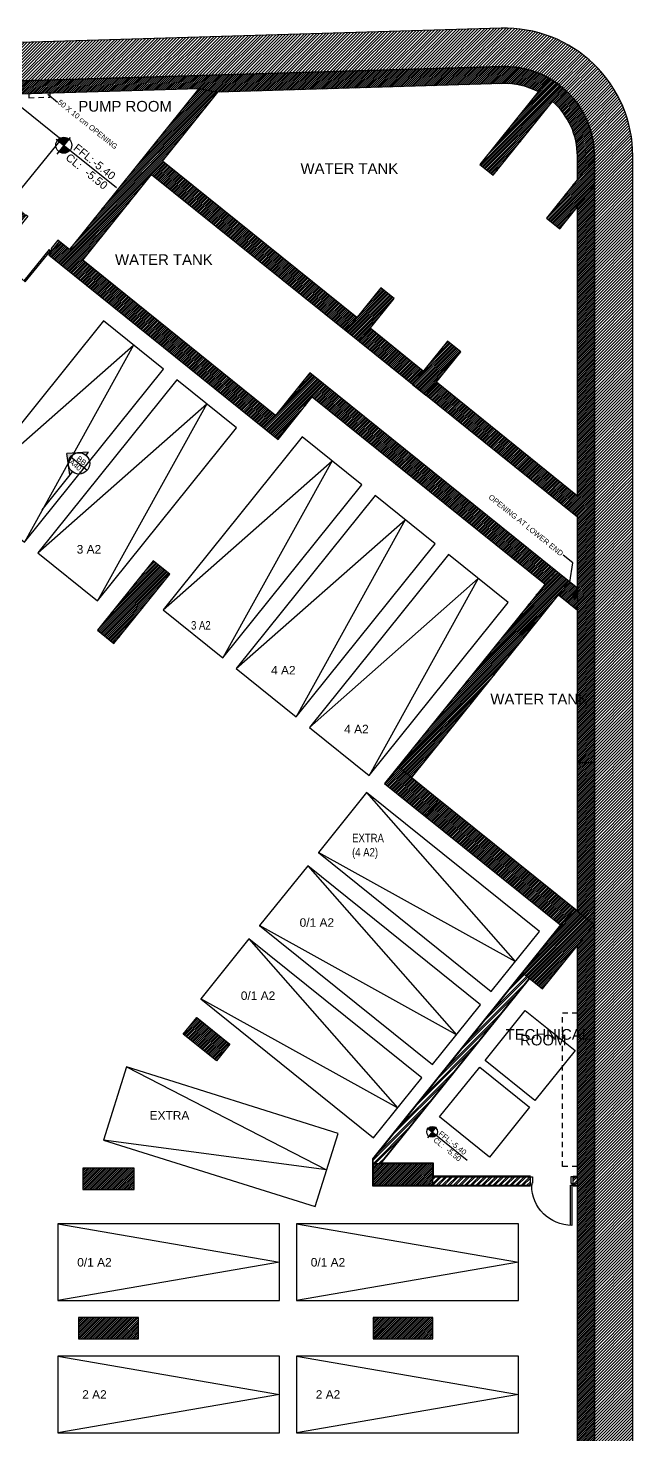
# Model space of a CAD drawing. Header units: inches. Extents: x -0.9 to 43, y -5.5 to 58.5.
# Drawn here: x 27.73 to 41.91, y 25.49 to 58.45 of the extents above; entities that cross this region are included whole.
import ezdxf
from ezdxf.enums import TextEntityAlignment as Align

# ---------------------------------------------------------------- set-up
doc = ezdxf.new("R2010")
doc.units = ezdxf.units.IN
doc.header["$MEASUREMENT"] = 0
doc.linetypes.add('HIDDEN2', pattern=[0.1875, 0.125, -0.0625])
doc.linetypes.add('S-BASEMENT 3$0$HIDDEN2', pattern=[0.1875, 0.125, -0.0625])
doc.layers.get('0').update_dxf_attribs({"linetype": 'CONTINUOUS'})
for name, color, linetype in [('A-ANNO-LEVL', 3, 'CONTINUOUS'), ('A-ANNO-SECT-TAG', 7, 'CONTINUOUS'), ('A-ANNO-TX-50', 3, 'CONTINUOUS'), ('A-AREAS', 6, 'CONTINUOUS'), ('A-FURNITURE', 30, 'CONTINUOUS'), ('A-HATCH-CONC', 8, 'CONTINUOUS'), ('A-HATCH-WALL', 8, 'CONTINUOUS'), ('A-NOMENCLATURE', 3, 'CONTINUOUS'), ('A-PARK-TXT', 3, 'CONTINUOUS'), ('A-PLASTER', 8, 'CONTINUOUS'), ('A-PORTE', 1, 'CONTINUOUS'), ('A-PROJ1H', 9, 'HIDDEN2'), ('A-SHAFT-UP', 8, 'HIDDEN2'), ('A-WALL', 4, 'CONTINUOUS'), ('Parcelle$0$N-PLOT', 5, 'CONTINUOUS'), ('S-BASEMENT 3$0$A-SHAFT-UP', 8, 'S-BASEMENT 3$0$HIDDEN2'), ('S-BASEMENT 3$0$A-STR-BASEMENT 3', 2, 'CONTINUOUS'), ('S-BASEMENT 3$0$N-PLOT', 5, 'CONTINUOUS')]:
    doc.layers.add(name, color=color, linetype=linetype)
doc.styles.add('A100-STEXT', font='ARIAL.TTF', dxfattribs={"height": 0.25})
doc.styles.add('A50-STEXT', font='ARIAL.TTF', dxfattribs={"height": 0.125})
doc.styles.add('Arial', font='ARIAL.TTF', dxfattribs={"width": 0.8})
doc.styles.add('BLOCK', font='ARIAL.TTF', dxfattribs={"width": 0.8, "height": 0.25})
pattern_1 = [(45, (-338376.546732, -23743.371716), (-0.022097086912, 0.022097086912), [])]
pattern_2 = [(45, (-338376.54673, -23743.371716), (-0.035355339059, 0.035355339059), [])]

# ---------------------------------------------------------------- blocks, each defined once
blk = doc.blocks.new('P100E30G')
for p, q in [((0.03, 1.24), (0.03, 0.3)), ((0.07, 0.3), (0.07, 1.24)), ((0.03, 0.3), (0, 0.3)), ((0, 0.3), (0, 0)), ((0, 0), (0.05, 0)), ((0.03, 0.3), (0.07, 0.3)), ((0.03, 0.25), (0.03, 0.3)), ((0.05, 0.25), (0.03, 0.25)), ((0.05, 0), (0.05, 0.25)), ((0.95, 0), (0.95, 0.25)), ((0.95, 0.25), (0.97, 0.25)), ((1, 0), (0.95, 0)), ((0.97, 0.3), (1, 0.3)), ((0.97, 0.25), (0.97, 0.3)), ((1, 0.3), (1, 0))]:
    blk.add_line(p, q)
blk.add_arc((0.03, 0.3), 0.94, 0, 90)
blk = doc.blocks.new('P100E23G')
at = {"layer": 'A-PORTE'}
for p, q in [((-0.06, 1.04), (-0.06, 0.1)), ((-0.03, 0.1), (-0.03, 1.04)), ((-1, 0.1), (-1, -0.1)), ((-0.97, 0.1), (-1, 0.1)), ((-0.97, 0.05), (-0.97, 0.1)), ((-0.95, 0.05), (-0.97, 0.05)), ((-0.95, -0.1), (-0.95, 0.05)), ((-0.06, 0.1), (-0.02, 0.1)), ((-0.05, -0.1), (-0.05, 0.05)), ((-0.05, 0.05), (-0.03, 0.05)), ((-0.03, 0.05), (-0.03, 0.1)), ((-0.03, 0.1), (0, 0.1)), ((0, 0.1), (0, -0.1)), ((-1, -0.1), (-0.95, -0.1)), ((0, -0.1), (-0.05, -0.1))]:
    blk.add_line(p, q, dxfattribs=at)
blk.add_arc((-0.03, 0.1), 0.94, 90, 180, dxfattribs=at)
blk = doc.blocks.new('LVTAG_P')
for p, q in [((-0.00301, 0), (0.02113, 0)), ((0, 0.00314), (0, -0.00353))]:
    blk.add_line(p, q)
at = {"const_width": 0.0025}
for points in [[(0, 0.00125, 0.414214), (-0.00125, 0, 1)], [(0, -0.00125, 0.414214), (0.00125, 0, 1)]]:
    blk.add_lwpolyline(points, format="xyb", dxfattribs=at)
blk.add_circle((0, 0), 0.0025)
at = {"style": 'BLOCK'}
for s, p in [('FFL:', (0.00297, 0.00076)), ('CL:', (0.00294, -0.00312))]:
    blk.add_text(s, height=0.0025, dxfattribs=at).set_placement(p)
for p in [(0.01054, 0.00076), (0.01054, -0.00313)]:
    blk.add_attdef('+00.00', p, '', height=0.0025, dxfattribs=at)
blk = doc.blocks.new('SCT_TAG_L')
h = blk.add_hatch(color=256)
h.paths.add_polyline_path([(-0.371, 0.343), (0, 0.685), (0, 0.593, 0.755389), (-0.131, 0.13), (-0.131, 0.121)])
h.paths.add_polyline_path([(-0.131, 0.121), (-0.131, 0.13, 0.139348), (0, 0.093), (0, 0)])
for p, q in [((0, 0.685), (-0.371, 0.343)), ((0, 0.685), (0, 0.593)), ((0, 0), (-0.371, 0.343)), ((0, 0.093), (0, 0)), ((0, 0), (0, -1.051))]:
    blk.add_line(p, q)
at = {"ltscale": 4}
blk.add_line((-0.25, 0.343), (0.25, 0.343), dxfattribs=at)
blk.add_circle((0, 0.343), 0.25)
at = {"color": 7, "style": 'BLOCK', "width": 0.8}
for tag, p in [('SCT.NO.', (0.006, 0.431)), ('DWG', (0.006, 0.26))]:
    blk.add_attdef(tag, text='', height=0.125, dxfattribs=at).set_placement(p, align=Align.MIDDLE)
blk = doc.blocks.new('A$C1FD23355')
at = {"layer": 'A-ANNO-SECT-TAG', "rotation": 321.193709363212}
blk.add_blockref('SCT_TAG_L', (28.712, 47.988), dxfattribs=at).add_auto_attribs({'SCT.NO.': 'BB', 'DWG': 'A401'})

msp = doc.modelspace()

# ---------------------------------------------------------------- hatches: boundary and pattern name
at = {"layer": 'A-HATCH-CONC'}
h = msp.add_hatch(dxfattribs=at)
h.set_pattern_fill('ANSI31', color=256, scale=0.4, style=0)
h.set_pattern_definition(pattern_2)
h.paths.add_polyline_path([(23.524, 57.998), (22.227, 57.959), (22.996, 57.341)])
h.paths.add_polyline_path([(30.558, 58.207), (23.524, 57.998), (22.996, 57.341), (23.306, 57.091), (29.816, 57.285)])
h.paths.add_polyline_path([(33.121, 58.284), (30.558, 58.207), (29.816, 57.285), (32.38, 57.361)])
h.paths.add_polyline_path([(40.56, 57.959, 0.137245), (39.021, 58.453, 0.016795), (38.819, 58.453), (33.121, 58.284), (32.38, 57.361), (38.846, 57.554, -0.144013), (39.992, 57.253)])
h.paths.add_polyline_path([(40.56, 57.959), (39.992, 57.253, -0.262927), (41.008, 55.455), (41.008, 55.405), (41.771, 56.353, 0.172602)])
h.paths.add_polyline_path([(40.892, 57.025), (41.096, 56.861), (41.001, 56.742), (40.797, 56.907)], flags=24)
h.paths.add_polyline_path([(41.143, 57.337), (41.347, 57.173), (41.252, 57.054), (41.047, 57.219)], flags=24)
h = msp.add_hatch(dxfattribs=at)
h.set_pattern_fill('ANSI31', color=256, scale=0.25, style=0)
h.paths.add_polyline_path([(31.738, 57.042), (32.181, 56.955), (38.858, 57.154, -0.128245), (39.694, 56.962), (39.949, 57.279, 0.137877), (38.846, 57.554), (0.928, 56.425), (0.928, 56.137), (1.328, 56.137), (23.666, 56.802), (27.438, 53.769), (27.688, 54.081), (24.282, 56.82)])
h = msp.add_hatch(dxfattribs=at)
h.set_pattern_fill('ANSI31', color=256, scale=0.25, style=0)
h.set_pattern_definition(pattern_1)
h.paths.add_polyline_path([(36.404, 41.143), (39.851, 45.429), (34.396, 49.816), (33.594, 48.818), (28.217, 53.142), (28.467, 53.454), (28.701, 53.266), (31.738, 57.042), (32.181, 56.955), (30.881, 55.338), (35.439, 51.671), (35.189, 51.36), (30.63, 55.026), (29.013, 53.015), (33.533, 49.381), (34.335, 50.378), (40.608, 45.333), (40.608, 44.82), (40.163, 45.178), (36.724, 40.886)])
h = msp.add_hatch(dxfattribs=at)
h.set_pattern_fill('ANSI31', color=256, scale=0.25, style=0)
h.paths.add_polyline_path([(40.277, 57.048), (39.949, 57.279), (38.324, 55.258), (38.635, 55.007)])
h = msp.add_hatch(dxfattribs=at)
h.set_pattern_fill('ANSI31', color=256, scale=0.25, style=0)
h.paths.add_polyline_path([(40.277, 57.048), (40.026, 56.736, -0.216671), (40.608, 55.455), (40.608, 54.908), (41.008, 55.405), (41.008, 55.455, 0.218656)])
h = msp.add_hatch(dxfattribs=at)
h.set_pattern_fill('ANSI31', color=256, scale=0.4, style=0)
h.set_pattern_definition(pattern_2)
edge = h.paths.add_edge_path()
edge.add_line((41.008, 46.868), (41.009, 54.767))
edge.add_line((41.009, 54.767), (41.008, 55.239))
edge.add_line((41.008, 55.239), (41.008, 55.371))
edge.add_line((41.008, 55.371), (41.008, 55.405))
edge.add_line((41.008, 55.405), (41.771, 56.353))
edge.add_arc((38.908, 55.455), 3, 0, 17.4255, ccw=False)
edge.add_line((41.908, 55.455), (41.908, 47.987))
edge.add_line((41.908, 47.987), (41.008, 46.868))
h = msp.add_hatch(dxfattribs=at)
h.set_pattern_fill('ANSI31', color=256, scale=0.25, style=0)
h.paths.add_polyline_path([(41.008, 54.767), (41.008, 55.405), (39.882, 54.005), (40.194, 53.754)])
h = msp.add_hatch(dxfattribs=at)
h.set_pattern_fill('ANSI31', color=256, scale=0.25, style=0)
h.set_pattern_definition(pattern_1)
h.paths.add_polyline_path([(41.008, 54.767), (40.608, 54.269), (40.608, 47.489), (37.305, 50.162), (37.059, 49.856), (40.608, 47.001), (40.608, 46.371), (41.008, 46.868)])
h.paths.add_polyline_path([(41.008, 46.868), (40.608, 46.371), (40.608, 45.333), (40.101, 45.741), (39.049, 44.431), (39.362, 44.179), (40.163, 45.178), (40.608, 44.82), (40.608, 43.177), (41.008, 42.855)])
h.paths.add_polyline_path([(41.008, 42.855), (40.608, 43.177), (40.608, 41.238), (41.008, 41.238)])
h = msp.add_hatch(dxfattribs=at)
h.set_pattern_fill('ANSI31', color=256, scale=0.25, style=0)
h.paths.add_polyline_path([(36.315, 52.122), (36.003, 52.373), (35.439, 51.671), (35.44, 51.671), (35.189, 51.36), (35.5, 51.109)])
h = msp.add_hatch(dxfattribs=at)
h.set_pattern_fill('ANSI31', color=256, scale=0.25, style=0)
h.paths.add_polyline_path([(35.751, 51.421), (35.5, 51.109), (36.747, 50.106), (36.995, 50.414)])
h = msp.add_hatch(dxfattribs=at)
h.set_pattern_fill('ANSI31', color=256, scale=0.25, style=0)
h.paths.add_polyline_path([(37.874, 50.869), (37.562, 51.119), (36.747, 50.106), (37.059, 49.856)])
h = msp.add_hatch(dxfattribs=at)
h.set_pattern_fill('ANSI31', color=256, scale=0.4, style=0)
h.set_pattern_definition(pattern_2)
h.paths.add_polyline_path([(41.008, 46.868), (41.908, 47.987), (41.908, 3.5), (41.008, 3.5)])
h = msp.add_hatch(dxfattribs=at)
h.set_pattern_fill('ANSI31', color=256, scale=0.25, style=0)
h.paths.add_polyline_path([(31.056, 45.662), (30.666, 45.975), (29.358, 44.349), (29.747, 44.035)])
h = msp.add_hatch(dxfattribs=at)
h.set_pattern_fill('ANSI31', color=256, scale=0.25, style=0)
h.paths.add_polyline_path([(41.008, 41.238), (40.608, 41.238), (40.608, 37.762), (41.002, 37.445), (41.008, 37.445)])
h = msp.add_hatch(dxfattribs=at)
h.set_pattern_fill('ANSI31', color=256, scale=0.25, style=0)
h.paths.add_polyline_path([(36.404, 41.143), (36.091, 40.753), (37.045, 39.985), (37.359, 40.375)])
h = msp.add_hatch(dxfattribs=at)
h.set_pattern_fill('ANSI31', color=256, scale=0.25, style=0)
h.paths.add_polyline_path([(40.534, 37.821), (37.359, 40.375), (37.045, 39.985), (40.221, 37.432)])
h = msp.add_hatch(dxfattribs=at)
h.set_pattern_fill('ANSI31', color=256, scale=0.25, style=0)
h.paths.add_polyline_path([(41.002, 37.445), (40.534, 37.821), (39.325, 36.317), (39.792, 35.941)])
h = msp.add_hatch(dxfattribs=at)
h.set_pattern_fill('ANSI31', color=256, scale=0.25, style=0)
h.set_pattern_definition(pattern_1)
edge = h.paths.add_edge_path()
edge.add_line((40.608, 36.956), (41.002, 37.445))
edge.add_line((41.002, 37.445), (41.008, 37.445))
edge.add_line((41.008, 37.445), (41.008, 3))
edge.add_arc((38.908, 3), 2.1, 272.8658, 360, ccw=False)
edge.add_line((39.013, 0.903), (38.869, 0.9))
edge.add_line((38.869, 0.9), (0.478, 0.9))
edge.add_line((0.478, 0.9), (0.478, 1.2))
edge.add_line((0.478, 1.2), (38.908, 1.2))
edge.add_arc((38.908, 3), 1.8, 270, 360)
edge.add_line((40.708, 3), (40.708, 3.5))
edge.add_line((40.708, 3.5), (39.718, 3.5))
edge.add_line((39.718, 3.5), (39.718, 4.05))
edge.add_line((39.718, 4.05), (40.458, 4.05))
edge.add_line((40.458, 4.05), (40.458, 18.3))
edge.add_line((40.458, 18.3), (40.708, 18.3))
edge.add_line((40.708, 18.3), (40.708, 22.15))
edge.add_line((40.708, 22.15), (40.708, 22.94))
edge.add_line((40.708, 22.94), (40.608, 22.94))
edge.add_line((40.608, 22.94), (40.608, 36.956))
h = msp.add_hatch(dxfattribs=at)
h.set_pattern_fill('ANSI31', color=256, scale=0.25, style=0)
h.paths.add_polyline_path([(31.685, 35.275), (31.372, 34.885), (32.151, 34.259), (32.464, 34.648)])
h = msp.add_hatch(dxfattribs=at)
h.set_pattern_fill('ANSI31', color=256, scale=0.25, style=0)
h.paths.add_polyline_path([(30.218, 31.74), (29.018, 31.74), (29.018, 31.24), (30.218, 31.24)])
h = msp.add_hatch(dxfattribs=at)
h.set_pattern_fill('ANSI31', color=256, scale=0.25, style=0)
h.paths.add_polyline_path([(37.218, 31.84), (35.818, 31.84), (35.818, 31.34), (37.218, 31.34)])
h = msp.add_hatch(dxfattribs=at)
h.set_pattern_fill('ANSI31', color=256, scale=0.25, style=0)
h.paths.add_polyline_path([(30.318, 28.24), (28.918, 28.24), (28.918, 27.74), (30.318, 27.74)])
h = msp.add_hatch(dxfattribs=at)
h.set_pattern_fill('ANSI31', color=256, scale=0.25, style=0)
h.paths.add_polyline_path([(37.218, 28.24), (35.818, 28.24), (35.818, 27.74), (37.218, 27.74)])
at = {"layer": 'A-HATCH-WALL'}
h = msp.add_hatch(dxfattribs=at)
h.set_pattern_fill('ANSI32', color=256, scale=0.25, style=0)
h.paths.add_polyline_path([(39.481, 36.192), (39.403, 36.255), (39.325, 36.317), (35.818, 31.957), (35.818, 31.84), (35.981, 31.84)])
h = msp.add_hatch(dxfattribs=at)
h.set_pattern_fill('ANSI32', color=256, scale=0.25, style=0)
h.paths.add_polyline_path([(37.218, 31.54), (37.218, 31.34), (39.508, 31.34), (39.508, 31.54)])
h = msp.add_hatch(dxfattribs=at)
h.set_pattern_fill('ANSI32', color=256, scale=0.25, style=0)
h.paths.add_polyline_path([(40.508, 31.34), (40.608, 31.34), (40.608, 31.54), (40.508, 31.54)])

# ---------------------------------------------------------------- linework, layer by layer
for points in [[(26.398, 55.627), (27.338, 56.796), (28.507, 55.856), (27.567, 54.687)], [(38.445, 34.266), (39.385, 35.435), (40.554, 34.495), (39.614, 33.326)], [(37.38, 32.941), (38.32, 34.11), (39.489, 33.17), (38.548, 32.001)]]:
    msp.add_lwpolyline(points, close=True)
at = {"layer": 'A-ANNO-TX-50'}
for points in [[(28.426, 56.714), (28.426, 56.714), (28.2, 56.896)], [(40.433, 45.474), (40.503, 45.923), (40.277, 46.105)]]:
    msp.add_lwpolyline(points, dxfattribs=at)
at = {"layer": 'A-AREAS'}
msp.add_lwpolyline([(38.908, 0, 0.414214), (41.908, 3), (41.908, 55.455, 0.422955), (38.819, 58.453), (0.078, 57.3), (0.078, 26.56), (0.078, 26.56), (0.078, 26.56), (0.078, 26.56), (0.078, 26.56), (0.078, 26.56), (0.078, 26.56), (0.078, 26.56), (0.078, 26.56), (0.078, 26.56), (0.078, 26.56), (0.078, 26.56), (0.078, 26.56), (0.078, 0)], format="xyb", close=True, dxfattribs=at)
at = {"layer": 'A-FURNITURE'}
for points in [[(30.908, 50.465), (29.505, 51.593), (26.246, 47.541), (27.649, 46.413)], [(32.622, 49.086), (31.22, 50.214), (27.961, 46.162), (29.364, 45.034)], [(35.559, 47.751), (34.156, 48.879), (30.897, 44.827), (32.3, 43.699)], [(37.273, 46.372), (35.871, 47.5), (32.612, 43.448), (34.014, 42.32)], [(38.988, 44.994), (37.585, 46.122), (34.326, 42.07), (35.729, 40.942)], [(38.59, 35.882), (39.718, 37.285), (35.665, 40.543), (34.537, 39.141)], [(37.211, 34.168), (38.339, 35.57), (34.287, 38.829), (33.159, 37.426)], [(35.832, 32.453), (36.96, 33.856), (32.908, 37.115), (31.78, 35.712)], [(34.46, 30.84), (34.999, 32.557), (30.038, 34.116), (29.499, 32.398)], [(28.428, 30.44), (28.428, 28.64), (33.628, 28.64), (33.628, 30.44)], [(34.028, 30.44), (34.028, 28.64), (39.228, 28.64), (39.228, 30.44)], [(28.428, 27.34), (28.428, 25.54), (33.628, 25.54), (33.628, 27.34)], [(34.028, 27.34), (34.028, 25.54), (39.228, 25.54), (39.228, 27.34)]]:
    msp.add_lwpolyline(points, close=True, dxfattribs=at)
for points in [[(26.246, 47.541), (30.207, 51.029), (27.649, 46.413)], [(27.961, 46.162), (31.921, 49.65), (29.364, 45.034)], [(30.897, 44.827), (34.857, 48.315), (32.3, 43.699)], [(32.612, 43.448), (36.572, 46.936), (34.014, 42.32)], [(34.326, 42.07), (38.286, 45.558), (35.729, 40.942)], [(35.665, 40.543), (39.154, 36.583), (34.537, 39.141)], [(34.287, 38.829), (37.775, 34.869), (33.159, 37.426)], [(32.908, 37.115), (36.396, 33.155), (31.78, 35.712)], [(30.038, 34.116), (34.73, 31.699), (29.499, 32.398)], [(28.428, 30.44), (33.628, 29.54), (28.428, 28.64)], [(34.028, 30.44), (39.228, 29.54), (34.028, 28.64)], [(28.428, 27.34), (33.628, 26.44), (28.428, 25.54)], [(34.028, 27.34), (39.228, 26.44), (34.028, 25.54)]]:
    msp.add_lwpolyline(points, dxfattribs=at)
at = {"layer": 'A-HATCH-CONC'}
for p, q in [((31.738, 57.042), (32.181, 56.955)), ((41.008, 41.238), (40.608, 41.238))]:
    msp.add_line(p, q, dxfattribs=at)
at = {"layer": 'A-PLASTER'}
for points in [[(40.209, 37.441), (35.803, 31.962), (35.803, 31.325), (39.508, 31.325)], [(39.508, 31.555), (37.233, 31.555), (37.233, 31.855), (36.012, 31.855), (39.492, 36.183)], [(40.508, 31.555), (40.608, 31.555)], [(40.508, 31.325), (40.608, 31.325)]]:
    msp.add_lwpolyline(points, dxfattribs=at)
at = {"layer": 'A-PROJ1H'}
msp.add_lwpolyline([(40.163, 45.178), (40.413, 45.49), (40.608, 45.333), (40.608, 44.82), (40.163, 45.178)], dxfattribs=at)
at = {"layer": 'A-SHAFT-UP'}
msp.add_lwpolyline([(27.75, 56.923), (27.753, 56.823), (28.253, 56.838), (28.25, 56.938), (27.75, 56.923)], dxfattribs=at)
at = {"layer": 'A-WALL'}
for p, q in [((39.325, 36.317), (35.818, 31.957)), ((39.481, 36.192), (35.981, 31.84)), ((35.818, 31.84), (35.818, 31.957)), ((37.218, 31.54), (39.508, 31.54)), ((37.218, 31.34), (39.508, 31.34)), ((39.508, 31.34), (39.508, 31.54)), ((40.508, 31.54), (40.608, 31.54)), ((40.508, 31.34), (40.508, 31.54)), ((40.508, 31.34), (40.608, 31.34))]:
    msp.add_line(p, q, dxfattribs=at)
at = {"layer": 'Parcelle$0$N-PLOT'}
msp.add_lwpolyline([(0, 0), (38.908, 0, 0.414214), (41.908, 3), (41.908, 55.455, 0.422955), (38.819, 58.453), (0, 57.298)], format="xyb", close=True, dxfattribs=at)
at = {"layer": 'S-BASEMENT 3$0$A-SHAFT-UP'}
msp.add_lwpolyline([(40.258, 35.381), (40.608, 35.381), (40.608, 31.781), (40.258, 31.781)], close=True, dxfattribs=at)
at = {"layer": 'S-BASEMENT 3$0$A-STR-BASEMENT 3'}
for p, q in [((24.282, 56.82), (31.738, 57.042)), ((31.738, 57.042), (28.701, 53.266)), ((31.738, 57.042), (31.738, 57.042)), ((28.467, 53.454), (28.217, 53.142)), ((28.701, 53.266), (28.467, 53.454)), ((28.217, 53.142), (33.594, 48.818)), ((33.594, 48.818), (34.396, 49.816)), ((34.396, 49.816), (39.851, 45.429)), ((39.851, 45.429), (36.091, 40.753)), ((39.851, 45.429), (39.851, 45.429)), ((36.091, 40.753), (40.221, 37.432)), ((40.221, 37.432), (40.077, 37.252))]:
    msp.add_line(p, q, dxfattribs=at)
msp.add_lwpolyline([(38.819, 58.453), (0.078, 57.3), (0.078, 56.4), (38.846, 57.554, -0.422955), (41.008, 55.455), (41.008, 3, -0.414214), (38.908, 0.9), (0.078, 0.9), (0.078, 0), (38.908, 0, 0.414214), (41.908, 3), (41.908, 55.455, 0.422955)], format="xyb", close=True, dxfattribs=at)
for points in [[(0.078, 0.9), (0.078, 0.9), (38.908, 0.9, 0.414214), (41.008, 3), (41.008, 55.455, 0.422955), (38.846, 57.554), (0.078, 56.4)], [(39.694, 56.962, 0.128245), (38.858, 57.154), (32.181, 56.955)], [(40.608, 54.908), (40.608, 55.455, 0.216671), (40.026, 56.736, 0.216671)]]:
    msp.add_lwpolyline(points, format="xyb", dxfattribs=at)
for points in [[(39.949, 57.279), (38.324, 55.258), (38.635, 55.007), (40.277, 57.048)], [(41.008, 55.405), (39.882, 54.005), (40.194, 53.754), (41.009, 54.767)], [(36.003, 52.373), (35.189, 51.36), (35.5, 51.109), (36.315, 52.122)], [(37.562, 51.119), (36.747, 50.106), (37.059, 49.856), (37.874, 50.869)], [(29.747, 44.035), (31.056, 45.662), (30.666, 45.975), (29.358, 44.349)], [(37.359, 40.375), (36.404, 41.143), (36.091, 40.753), (37.045, 39.985)], [(39.325, 36.317), (39.792, 35.941), (41.002, 37.445), (40.534, 37.821)], [(40.708, 37.08), (40.708, 37.08)], [(31.685, 35.275), (32.464, 34.648), (32.151, 34.259), (31.372, 34.885)], [(29.018, 31.24), (30.218, 31.24), (30.218, 31.74), (29.018, 31.74)], [(35.818, 31.34), (37.218, 31.34), (37.218, 31.84), (35.818, 31.84)], [(28.918, 27.74), (30.318, 27.74), (30.318, 28.24), (28.918, 28.24)], [(35.818, 27.74), (37.218, 27.74), (37.218, 28.24), (35.818, 28.24)]]:
    msp.add_lwpolyline(points, close=True, dxfattribs=at)
for points in [[(40.608, 45.333), (40.101, 45.741), (40.101, 45.741), (40.101, 45.741), (34.335, 50.378), (33.533, 49.381), (29.013, 53.015), (30.63, 55.026), (30.63, 55.026), (35.189, 51.36), (35.44, 51.671), (30.881, 55.338), (32.181, 56.955)], [(40.608, 47.489), (40.608, 54.269)], [(36.995, 50.414), (35.751, 51.421), (35.5, 51.109), (40.608, 47.001)], [(40.608, 47.489), (37.305, 50.162)], [(40.608, 45.333), (40.608, 47.001)], [(40.608, 37.762), (36.724, 40.886), (40.163, 45.178), (40.608, 44.82), (40.608, 44.82)], [(40.608, 37.762), (40.608, 44.82)], [(40.708, 22.94), (40.608, 22.94), (40.608, 36.956), (40.608, 36.956), (40.708, 37.08)]]:
    msp.add_lwpolyline(points, dxfattribs=at)
at = {"layer": 'S-BASEMENT 3$0$N-PLOT'}
msp.add_lwpolyline([(0, 0), (38.908, 0, 0.414214), (41.908, 3), (41.908, 55.455, 0.422955), (38.819, 58.453), (0, 57.298)], format="xyb", close=True, dxfattribs=at)

# ---------------------------------------------------------------- block references
at = {"layer": 'A-ANNO-LEVL'}
ref = msp.add_blockref('LVTAG_P', (28.57, 55.71), dxfattribs=dict(at, xscale=75, yscale=75, zscale=75, rotation=321.1999999999999))
ref.add_attrib('+00.00', '-5.40', (29.222, 55.259), dxfattribs={"layer": '0', "height": 0.1875, "rotation": 321.2, "style": 'BLOCK'})
ref.add_attrib('+00.00', '-5.50', (29.039, 55.032), dxfattribs={"layer": '0', "height": 0.1875, "rotation": 321.2, "style": 'BLOCK'})
ref = msp.add_blockref('LVTAG_P', (37.203, 32.591), dxfattribs=dict(at, xscale=50.00000000000001, yscale=50, zscale=50, rotation=321.1999999999999))
ref.add_attrib('+00.00', '-5.40', (37.637, 32.291), dxfattribs={"layer": '0', "height": 0.125, "rotation": 321.2, "style": 'BLOCK'})
ref.add_attrib('+00.00', '-5.50', (37.515, 32.139), dxfattribs={"layer": '0', "height": 0.125, "rotation": 321.2, "style": 'BLOCK'})
at = {"layer": 'A-ANNO-SECT-TAG'}
msp.add_blockref('A$C1FD23355', (0, 0), dxfattribs=at)
at = {"layer": 'A-PORTE', "rotation": 141.1937120003581}
msp.add_blockref('P100E30G', (28.467, 53.454), dxfattribs=at)
at = {"layer": 'A-PORTE', "xscale": -1, "rotation": 180}
msp.add_blockref('P100E23G', (40.508, 31.44), dxfattribs=at)

# ---------------------------------------------------------------- texts
at = {"layer": 'A-ANNO-TX-50', "style": 'A50-STEXT'}
for s, p in [('50 X 10 cm OPENING ', (28.414, 56.696)), ('OPENING AT LOWER END', (38.514, 47.442))]:
    msp.add_text(s, height=0.125, rotation=321.1937, dxfattribs=at).set_placement(p)
at = {"layer": 'A-NOMENCLATURE', "style": 'A100-STEXT'}
for s, p in [('PUMP ROOM', (30.008, 56.624)), ('WATER TANK', (35.264, 55.164)), ('WATER TANK', (30.916, 53.03)), ('WATER TANK', (39.714, 42.732)), ('TECHNICAL', (39.915, 34.876)), ('ROOM', (39.808, 34.743))]:
    msp.add_text(s, height=0.25, dxfattribs=at).set_placement(p, align=Align.MIDDLE)
at = {"layer": 'A-PARK-TXT', "style": 'Arial'}
for s, p in [('3 A2', (29.16, 46.243)), ('4 A2', (33.716, 43.411)), ('4 A2', (35.43, 42.032)), ('0/1 A2', (34.502, 37.501)), ('0/1 A2', (33.123, 35.787)), ('EXTRA', (31.048, 32.978)), ('0/1 A2', (29.289, 29.54)), ('0/1 A2', (34.763, 29.54)), ('2 A2', (29.289, 26.44)), ('2 A2', (34.763, 26.44))]:
    msp.add_text(s, height=0.2, rotation=360, dxfattribs=at).set_placement(p, align=Align.MIDDLE)
at = {"layer": 'A-PARK-TXT', "char_height": 0.2, "width": 2.99192, "attachment_point": 1, "style": 'Arial'}
for s, insert in [('\\P3 A2', (31.553, 44.895)), ('EXTRA\\P(4 A2)', (35.328, 39.578))]:
    msp.add_mtext(s, dxfattribs=dict(at, insert=insert))

doc.saveas('drawing.dxf')
